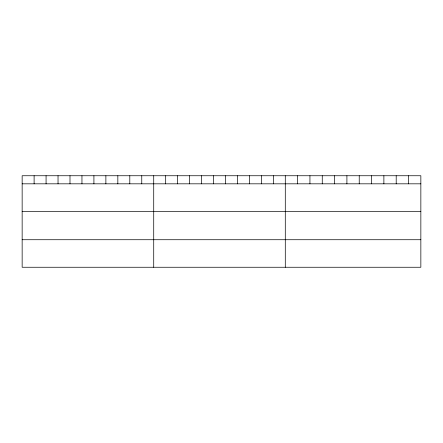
<?xml version="1.0" encoding="UTF-8"?>
<svg xmlns="http://www.w3.org/2000/svg" width="443" height="443" viewBox="0 0 443 443"><rect width="100%" height="100%" fill="white"/><g stroke="black" fill="none" stroke-linecap="round" stroke-linejoin="round"><path stroke-width="0.66" d="M420.85 183.823L420.85 267.256L22.15 267.256L22.15 175.744L420.85 175.744L420.85 183.823L22.15 183.823M22.15 211.355L420.85 211.355M22.15 239.724L420.85 239.724M408.529 175.744L408.529 183.823M396.203 175.744L396.203 183.823M383.882 175.744L383.882 183.823M371.555 175.744L371.555 183.823M359.234 175.744L359.234 183.823M346.908 175.744L346.908 183.823M334.587 175.744L334.587 183.823M322.26 175.744L322.26 183.823M309.939 175.744L309.939 183.823M297.613 175.744L297.613 183.823M285.292 175.744L285.292 267.256M273.331 175.744L273.331 183.823M261.37 175.744L261.37 183.823M249.409 175.744L249.409 183.823M237.448 175.744L237.448 183.823M225.487 175.744L225.487 183.823M213.526 175.744L213.526 183.823M201.565 175.744L201.565 183.823M189.604 175.744L189.604 183.823M177.643 175.744L177.643 183.823M165.682 175.744L165.682 183.823M153.721 175.744L153.721 267.256M141.76 175.744L141.76 183.823M129.799 175.744L129.799 183.823M117.838 175.744L117.838 183.823M105.877 175.744L105.877 183.823M93.916 175.744L93.916 183.823M81.955 175.744L81.955 183.823M69.994 175.744L69.994 183.823M58.033 175.744L58.033 183.823M46.072 175.744L46.072 183.823M34.111 175.744L34.111 183.823"/></g></svg>
